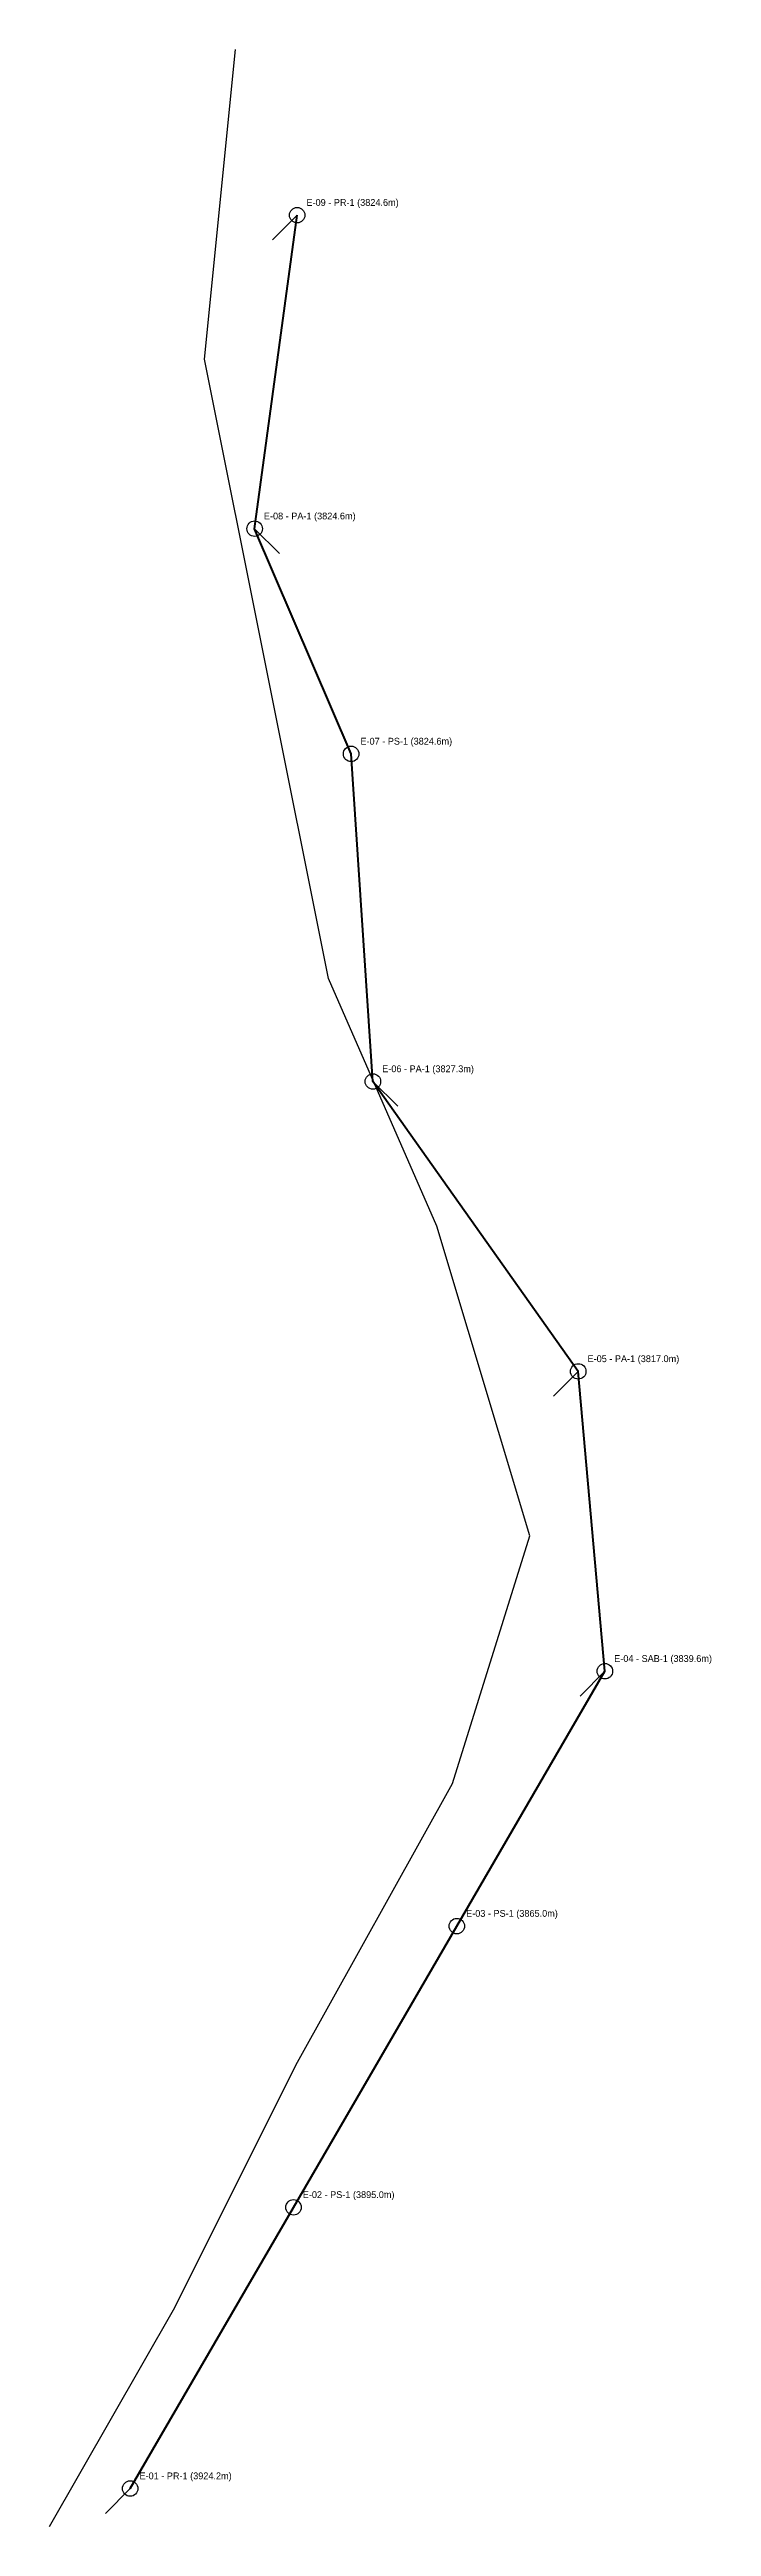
# Model space of a CAD drawing. Header units: metres. Extents: x 412580 to 412794, y 8270700 to 8271500.
import ezdxf

# ---------------------------------------------------------------- set-up
doc = ezdxf.new("R2010")
doc.units = ezdxf.units.M
for name, color, linetype in [('LP_COTAS_Y_TEXTOS', 6, 'Continuous'), ('LP_EJE_MT_22KV', 5, 'Continuous'), ('LP_POSTES_CAC', 4, 'Continuous'), ('LP_RETENIDAS_R1', 1, 'Continuous'), ('LP_VIAS_ACCESO', 7, 'Continuous')]:
    doc.layers.add(name, color=color, linetype=linetype)

msp = doc.modelspace()

# ---------------------------------------------------------------- linework, layer by layer
at = {"layer": 'LP_EJE_MT_22KV', "lineweight": 50}
msp.add_lwpolyline([(412606.01, 8270712.24), (412658.71, 8270803.07), (412711.42, 8270893.91), (412759.2, 8270976.22), (412750.6, 8271073.06), (412684.34, 8271166.7), (412677.31, 8271272.5), (412646.16, 8271345.24), (412659.9, 8271446.51)], dxfattribs=at)
at = {"layer": 'LP_POSTES_CAC'}
for centre in [(412659.9, 8271446.51), (412646.16, 8271345.24), (412677.31, 8271272.5), (412684.34, 8271166.7), (412750.6, 8271073.06), (412759.2, 8270976.22), (412711.42, 8270893.91), (412658.71, 8270803.07), (412606.01, 8270712.24)]:
    msp.add_circle(centre, 2.5, dxfattribs=at)
at = {"layer": 'LP_RETENIDAS_R1'}
for p, q in [((412659.9, 8271446.51), (412651.9, 8271438.51)), ((412646.16, 8271345.24), (412654.16, 8271337.24)), ((412684.34, 8271166.7), (412692.34, 8271158.7)), ((412750.6, 8271073.06), (412742.6, 8271065.06)), ((412759.2, 8270976.22), (412751.2, 8270968.22)), ((412606.01, 8270712.24), (412598.01, 8270704.24))]:
    msp.add_line(p, q, dxfattribs=at)
at = {"layer": 'LP_VIAS_ACCESO', "lineweight": 25}
msp.add_lwpolyline([(412580, 8270700), (412620, 8270770), (412660, 8270850), (412710, 8270940), (412735, 8271020), (412705, 8271120), (412670, 8271200), (412650, 8271300), (412630, 8271400), (412640, 8271500)], dxfattribs=at)

# ---------------------------------------------------------------- texts
at = {"layer": 'LP_COTAS_Y_TEXTOS'}
for s, p in [('E-09 - PR-1 (3824.6m)', (412662.9, 8271449.51)), ('E-08 - PA-1 (3824.6m)', (412649.16, 8271348.24)), ('E-07 - PS-1 (3824.6m)', (412680.31, 8271275.5)), ('E-06 - PA-1 (3827.3m)', (412687.34, 8271169.7)), ('E-05 - PA-1 (3817.0m)', (412753.6, 8271076.06)), ('E-04 - SAB-1 (3839.6m)', (412762.2, 8270979.22)), ('E-03 - PS-1 (3865.0m)', (412714.42, 8270896.91)), ('E-02 - PS-1 (3895.0m)', (412661.71, 8270806.07)), ('E-01 - PR-1 (3924.2m)', (412609.01, 8270715.24))]:
    msp.add_text(s, height=2.2, dxfattribs=at).set_placement(p)

doc.saveas('drawing.dxf')
